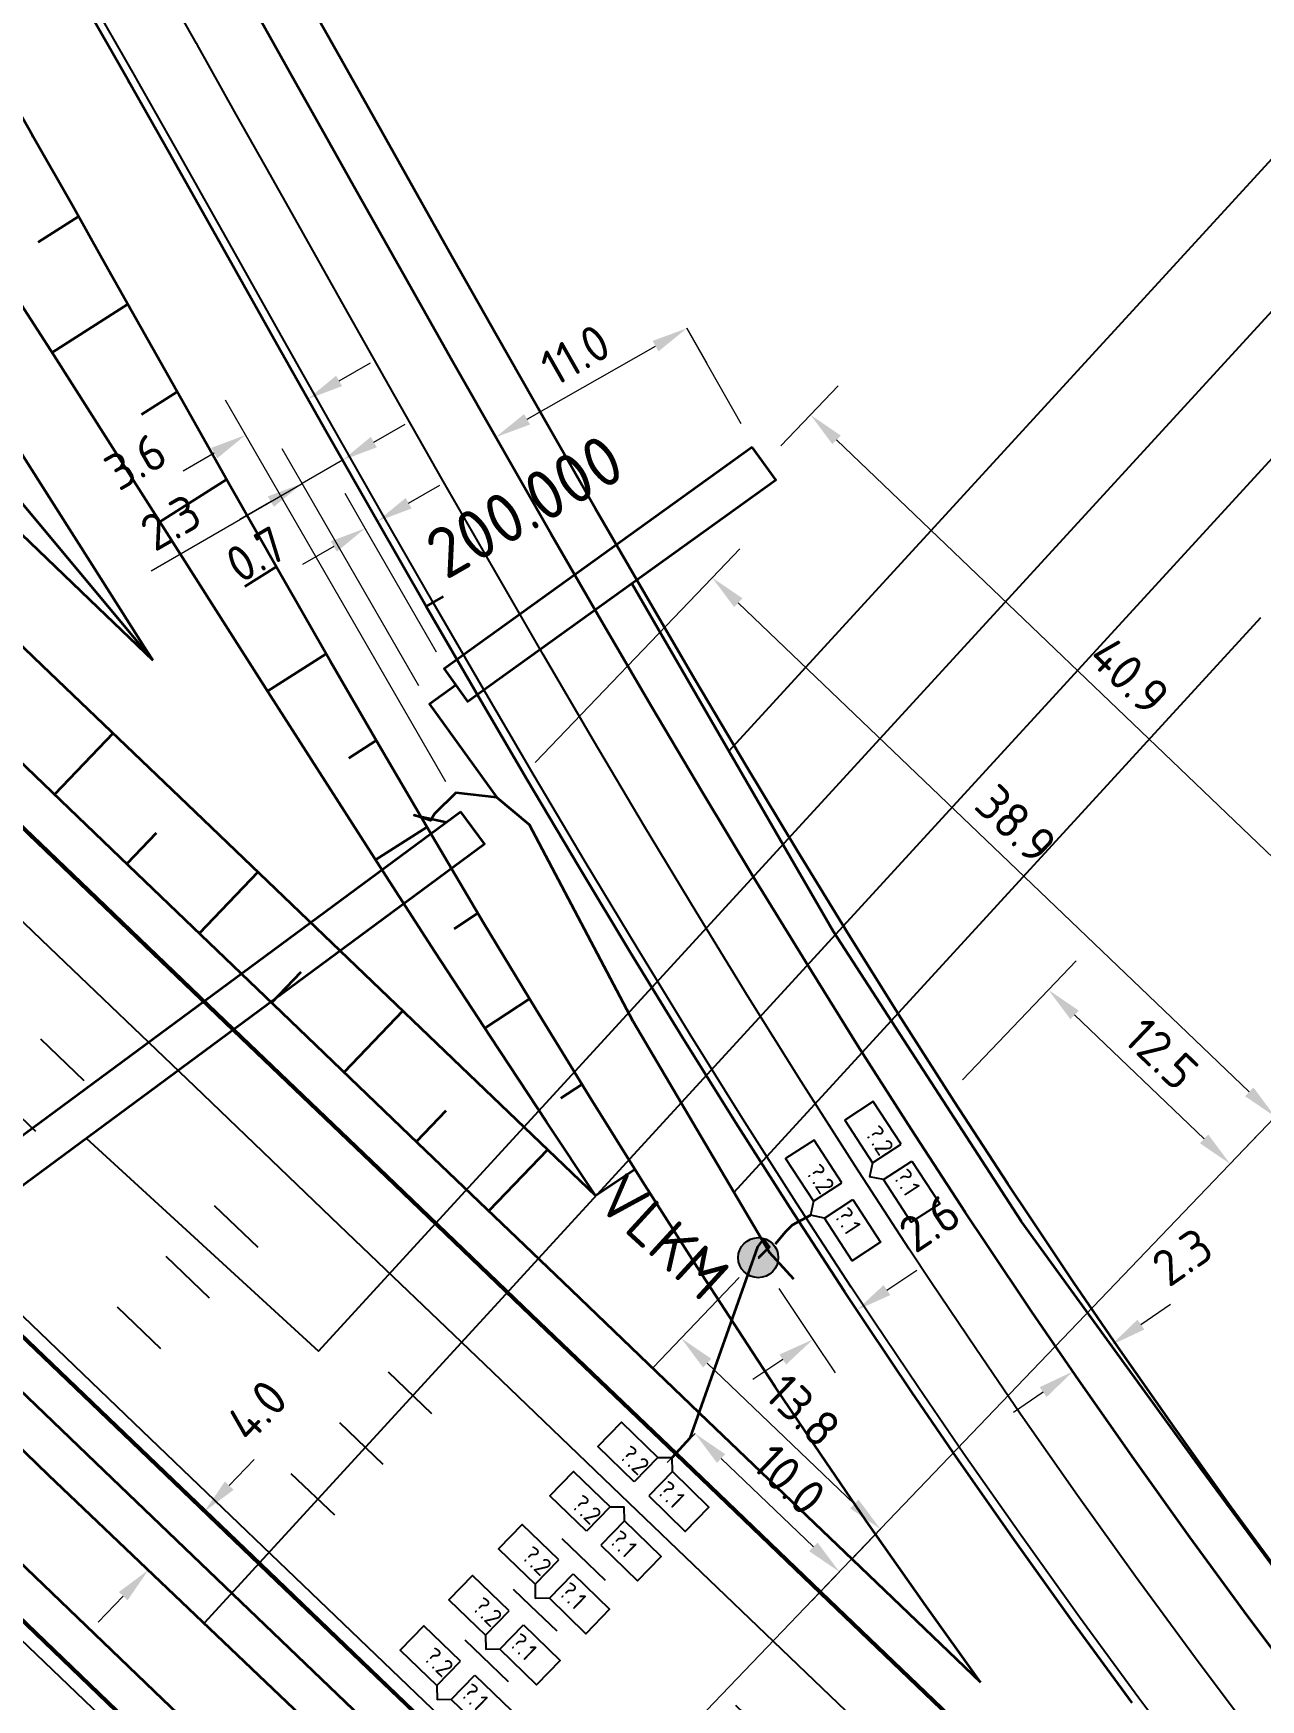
# Model space of a CAD drawing. Header units: metres. Extents: x 134219 to 139178, y 438661 to 444352.
# Drawn here: x 138566.2 to 138627.3, y 439205.5 to 439288.6 of the extents above; entities that cross this region are included whole.
import ezdxf
from ezdxf.enums import TextEntityAlignment as Align

# ---------------------------------------------------------------- set-up
doc = ezdxf.new("R2010")
doc.units = ezdxf.units.M
doc.linetypes.add('13strp', pattern=[4, 1, -3])
doc.linetypes.add('39strp', pattern=[12, 3, -9])
doc.layers.get('DEFPOINTS').update_dxf_attribs({"color": 193})
for name, color, linetype, lineweight in [('N-WE-KL-ET_HULPSTUK_MOF-S', 10, 'Continuous', 25), ('N-WE-KL-ET_LS_HULPSTUK_MOF-T18', 10, 'Continuous', 18), ('N-WE-KL-ET_LS_HULPSTUK_MOF-T25', 7, 'Continuous', 25), ('N-WE-KL-ET_LS_OV_KABEL-G', 10, 'KL-LS-OV-N', 35), ('N-WE-KL-ET_LS_OV_KABEL-M', 7, 'Continuous', 18), ('N-WE-KL-ET_MANTELBUIS-G', 10, 'Continuous', 35), ('N-WE-KL-MONITORING-T18', 1, 'Continuous', 25), ('N-WE-VW-VS-S', 160, 'Continuous', 25), ('N-WE-VW-VS-T18', 10, 'Continuous', 18), ('N-WE-VW-VS-T25', 7, 'Continuous', 25), ('Utd-geleiderail-nw', 8, 'glm a2ee v014$0$f2m40080', 35), ('Utd-ondergr-nw', 8, '13strp', 35), ('X-XX-AL-AANPIJLING-S', 7, 'Continuous', 25)]:
    doc.layers.add(name, color=color, linetype=linetype, lineweight=lineweight)
doc.layers.add('N-WE-KL-MONITORING-T25', color=2, linetype='Continuous')
doc.layers.add('Utd-weg-nw', color=8, linetype='Continuous')
doc.styles.add('alm a2ee v011$0$rtw_iso', font='NLCS-ISO.ttf')
doc.styles.add('ISO18', font='NLCS-ISO.ttf')
doc.styles.add('ISO25', font='NLCS-ISO.ttf')
doc.styles.add('NLCS-ISO', font='NLCS-ISO.ttf')
doc.styles.add('NLCS_18', font='NLCS-ISO.ttf', dxfattribs={"height": 1.8})
doc.linetypes.add('glm a2ee v014$0$f2m40080', pattern='A,2,-1,[160,RTW.shx,S=0.5,R=0,X=0,Y=0],-1', length=4)
doc.linetypes.add('KL-LS-OV-N', pattern='A,4,-1,[103,NLCS.SHX,S=0.75,R=0,X=0,Y=0],-1,4,-1.5,["0V",Standard,S=1,R=0,X=0,Y=-0.5],-3', length=14.5)
doc.dimstyles.new('NLCS_t18_pijl_Dimension_l3_h1', dxfattribs={"dimtxt": 1.8, "dimasz": 1.8, "dimexe": 2, "dimexo": 2, "dimgap": 0.7, "dimtad": 1, "dimdec": 1, "dimzin": 0, "dimdsep": 46, "dimtxsty": 'NLCS_18', "dimcen": 2.5, "dimdle": 2, "dimclrd": 256, "dimclre": 256, "dimclrt": 256, "dimadec": 1, "dimazin": 0, "dimtfac": 1, "dimtdec": 1, "dimtofl": 0, "dimtmove": 1, "dimatfit": 0, "dimfxl": 0, "dimtolj": 1, "dimtzin": 0, "dimlwd": 18, "dimlwe": 18, "dimarcsym": 0})

# ---------------------------------------------------------------- blocks, each defined once
blk = doc.blocks.new('SVW-TDI_HULP_DETECTIELUS-SO')
blk.add_line((0.5, 0.5), (0, 0))
at = {"color": 0, "linetype": 'ByBlock'}
blk.add_lwpolyline([(0.5, 2.192), (3.038, 2.192), (3.038, 0.5), (0.5, 0.5)], close=True, dxfattribs=at)
at = {"layer": 'N-WE-VW-VS-T18', "linetype": 'ByBlock', "style": 'NLCS-ISO', "flags": 1}
for tag, p in [('OMSCHRIJVING_LEGENDA', (7.741, -6.192)), ('NABIJ_PORTAAL', (7.741, -9.976)), ('LOCATIE', (7.741, -13.761)), ('RIJSTROKEN', (7.741, -17.545)), ('OVERIGE_OPMERKING(EN)_1', (7.741, -21.33)), ('OVERIGE_OPMERKING(EN)_2', (7.741, -25.114))]:
    blk.add_attdef(tag, p, '', height=1.8, dxfattribs=at)
at = {"layer": 'N-WE-VW-VS-T25', "linetype": 'ByBlock', "style": 'NLCS-ISO'}
blk.add_attdef('LUSNUMMER', text='', height=1.8, dxfattribs=at).set_placement((2.264, 1.346), align=Align.MIDDLE)
blk = doc.blocks.new('SKL-ET_HULP_VERGROTELUSKOPPELMOF-SO')
at = {"ltscale": 10}
h = blk.add_hatch(color=256, dxfattribs=at)
edge = h.paths.add_edge_path()
edge.add_arc((0, 0), 1, 0, 360)
blk.add_circle((0, 0), 1)
at = {"layer": 'N-WE-KL-ET_LS_HULPSTUK_MOF-T18', "style": 'NLCS-ISO', "flags": 1}
for tag, p in [('OMSCHRIJVING_LEGENDA', (0, -8.431)), ('CONSTRUCTIENUMMER', (0, -12.215)), ('LOCATIE', (0, -16)), ('AANTAL_LUSPAREN', (0, -19.784)), ('POSITIE_X', (0, -23.569)), ('POSITIE_Y', (0, -27.353)), ('OVERIGE_OPMERKING(EN)_1', (0, -31.138)), ('OVERIGE_OPMERKING(EN)_2', (0, -34.922))]:
    blk.add_attdef(tag, p, '', height=1.8, dxfattribs=at)
at = {"layer": 'N-WE-KL-ET_LS_HULPSTUK_MOF-T25', "style": 'NLCS-ISO'}
blk.add_attdef('SOORT_MOF', (0, 2.715), '', height=2.25, dxfattribs=at)
blk = doc.blocks.new('*D511')
at = {"layer": 'DEFPOINTS', "color": 0, "transparency": 16777216}
for p in [(138574.675, 439214.878), (138571.883, 439211.967), (138571.883, 439211.967)]:
    blk.add_point(p, dxfattribs=at)
at = {"layer": 'N-WE-KL-ET_LS_OV_KABEL-M', "linetype": 'Continuous', "lineweight": 18, "transparency": 16777216}
for p, q in [((138575.92, 439216.178), (138577.166, 439217.477)), ((138570.637, 439210.668), (138569.392, 439209.368))]:
    blk.add_line(p, q, dxfattribs=at)
at = {"layer": 'N-WE-KL-ET_LS_OV_KABEL-M', "lineweight": 18, "transparency": 16777216}
for p, q in [((138574.675, 439214.878), (138576.118, 439213.494)), ((138571.883, 439211.967), (138570.44, 439213.351))]:
    blk.add_line(p, q, dxfattribs=at)
at = {"layer": 'N-WE-KL-ET_LS_OV_KABEL-M', "transparency": 16777216}
for points in [[(138575.704, 439216.385), (138576.137, 439215.97), (138574.675, 439214.878)], [(138570.421, 439210.875), (138570.854, 439210.46), (138571.883, 439211.967)]]:
    blk.add_solid(points, dxfattribs=at)
at = {"layer": 'N-WE-KL-ET_LS_OV_KABEL-M', "transparency": 16777216, "insert": (138577.292, 439219.92), "char_height": 1.8, "attachment_point": 5, "rotation": 46.20578, "style": 'NLCS_18'}
blk.add_mtext('\\A1;4.0', dxfattribs=at)
blk = doc.blocks.new('*D524')
at = {"layer": 'DEFPOINTS', "color": 0, "transparency": 16777216}
for p in [(138619.884, 439223.186), (138619.884, 439223.186), (138617.97, 439221.863)]:
    blk.add_point(p, dxfattribs=at)
at = {"layer": 'N-WE-KL-ET_LS_OV_KABEL-M', "linetype": 'Continuous', "lineweight": 18, "transparency": 16777216}
for p, q in [((138621.364, 439224.21), (138622.845, 439225.233)), ((138616.489, 439220.84), (138615.009, 439219.817))]:
    blk.add_line(p, q, dxfattribs=at)
at = {"layer": 'N-WE-KL-ET_LS_OV_KABEL-M', "lineweight": 18, "transparency": 16777216}
for p, q in [((138619.884, 439223.186), (138621.021, 439221.541)), ((138617.97, 439221.863), (138619.107, 439220.218))]:
    blk.add_line(p, q, dxfattribs=at)
at = {"layer": 'N-WE-KL-ET_LS_OV_KABEL-M', "transparency": 16777216}
for points in [[(138621.194, 439224.456), (138621.535, 439223.963), (138619.884, 439223.186)], [(138616.319, 439221.087), (138616.66, 439220.593), (138617.97, 439221.863)]]:
    blk.add_solid(points, dxfattribs=at)
at = {"layer": 'N-WE-KL-ET_LS_OV_KABEL-M', "transparency": 16777216, "insert": (138623.433, 439227.584), "char_height": 1.8, "attachment_point": 5, "rotation": 34.65212, "style": 'NLCS_18'}
blk.add_mtext('\\A1;2.3', dxfattribs=at)
blk = doc.blocks.new('*D380')
at = {"layer": 'DEFPOINTS', "color": 0, "transparency": 16777216}
for p in [(138599.137, 439218.775), (138599.137, 439218.775), (138606.337, 439211.88)]:
    blk.add_point(p, dxfattribs=at)
at = {"layer": 'N-WE-KL-ET_LS_OV_KABEL-M', "lineweight": 18, "transparency": 16777216}
for p, q in [((138599.137, 439218.775), (138597.754, 439217.331)), ((138606.337, 439211.88), (138604.953, 439210.436))]:
    blk.add_line(p, q, dxfattribs=at)
at = {"layer": 'N-WE-KL-ET_LS_OV_KABEL-M', "linetype": 'Continuous', "lineweight": 18, "transparency": 16777216}
blk.add_line((138605.037, 439213.125), (138600.437, 439217.53), dxfattribs=at)
at = {"layer": 'N-WE-KL-ET_LS_OV_KABEL-M', "transparency": 16777216}
for points in [[(138600.645, 439217.747), (138600.23, 439217.314), (138599.137, 439218.775)], [(138605.244, 439213.342), (138604.829, 439212.909), (138606.337, 439211.88)]]:
    blk.add_solid(points, dxfattribs=at)
at = {"layer": 'N-WE-KL-ET_LS_OV_KABEL-M', "transparency": 16777216, "insert": (138603.844, 439216.483), "char_height": 1.8, "attachment_point": 5, "rotation": 316.2393, "style": 'NLCS_18'}
blk.add_mtext('\\A1;10.0', dxfattribs=at)
blk = doc.blocks.new('*D381')
at = {"layer": 'DEFPOINTS', "color": 0, "transparency": 16777216}
for p in [(138598.445, 439223.53), (138598.445, 439223.53), (138608.381, 439214.015)]:
    blk.add_point(p, dxfattribs=at)
at = {"layer": 'N-WE-KL-ET_LS_OV_KABEL-M', "lineweight": 18, "transparency": 16777216}
for p, q in [((138598.445, 439223.53), (138597.061, 439222.086)), ((138608.381, 439214.015), (138606.998, 439212.57))]:
    blk.add_line(p, q, dxfattribs=at)
at = {"layer": 'N-WE-KL-ET_LS_OV_KABEL-M', "linetype": 'Continuous', "lineweight": 18, "transparency": 16777216}
blk.add_line((138607.081, 439215.26), (138599.745, 439222.285), dxfattribs=at)
at = {"layer": 'N-WE-KL-ET_LS_OV_KABEL-M', "transparency": 16777216}
for points in [[(138599.952, 439222.502), (138599.537, 439222.068), (138598.445, 439223.53)], [(138607.288, 439215.476), (138606.873, 439215.043), (138608.381, 439214.015)]]:
    blk.add_solid(points, dxfattribs=at)
at = {"layer": 'N-WE-KL-ET_LS_OV_KABEL-M', "transparency": 16777216, "insert": (138604.519, 439219.928), "char_height": 1.8, "attachment_point": 5, "rotation": 316.2393, "style": 'NLCS_18'}
blk.add_mtext('\\A1;13.8', dxfattribs=at)
blk = doc.blocks.new('*D382')
at = {"layer": 'DEFPOINTS', "color": 0, "transparency": 16777216}
for p in [(138616.758, 439240.891), (138616.758, 439240.891), (138625.814, 439232.218)]:
    blk.add_point(p, dxfattribs=at)
at = {"layer": 'N-WE-KL-ET_LS_OV_KABEL-M', "lineweight": 18, "transparency": 16777216}
for p, q in [((138616.758, 439240.891), (138618.141, 439242.336)), ((138625.814, 439232.218), (138627.197, 439233.663))]:
    blk.add_line(p, q, dxfattribs=at)
at = {"layer": 'N-WE-KL-ET_LS_OV_KABEL-M', "linetype": 'Continuous', "lineweight": 18, "transparency": 16777216}
blk.add_line((138624.514, 439233.463), (138618.058, 439239.646), dxfattribs=at)
at = {"layer": 'N-WE-KL-ET_LS_OV_KABEL-M', "transparency": 16777216}
for points in [[(138618.265, 439239.863), (138617.85, 439239.429), (138616.758, 439240.891)], [(138624.721, 439233.68), (138624.306, 439233.247), (138625.814, 439232.218)]]:
    blk.add_solid(points, dxfattribs=at)
at = {"layer": 'N-WE-KL-ET_LS_OV_KABEL-M', "transparency": 16777216, "insert": (138622.392, 439237.71), "char_height": 1.8, "attachment_point": 5, "rotation": 316.2393, "style": 'NLCS_18'}
blk.add_mtext('\\A1;12.5', dxfattribs=at)
blk = doc.blocks.new('*D383')
at = {"layer": 'DEFPOINTS', "color": 0, "transparency": 16777216}
for p in [(138547.239, 439216.191), (138547.239, 439216.191), (138580.219, 439184.608)]:
    blk.add_point(p, dxfattribs=at)
at = {"layer": 'N-WE-KL-ET_LS_OV_KABEL-M', "lineweight": 18, "transparency": 16777216}
for p, q in [((138547.239, 439216.191), (138545.856, 439214.747)), ((138580.219, 439184.608), (138578.836, 439183.163))]:
    blk.add_line(p, q, dxfattribs=at)
at = {"layer": 'N-WE-KL-ET_LS_OV_KABEL-M', "linetype": 'Continuous', "lineweight": 18, "transparency": 16777216}
blk.add_line((138578.919, 439185.853), (138548.539, 439214.946), dxfattribs=at)
at = {"layer": 'N-WE-KL-ET_LS_OV_KABEL-M', "transparency": 16777216}
for points in [[(138548.747, 439215.163), (138548.332, 439214.729), (138547.239, 439216.191)], [(138579.127, 439186.069), (138578.712, 439185.636), (138580.219, 439184.608)]]:
    blk.add_solid(points, dxfattribs=at)
at = {"layer": 'N-WE-KL-ET_LS_OV_KABEL-M', "transparency": 16777216, "insert": (138564.836, 439201.555), "char_height": 1.8, "attachment_point": 5, "rotation": 316.2393, "style": 'NLCS_18'}
blk.add_mtext('\\A1;45.7', dxfattribs=at)
blk = doc.blocks.new('*D385')
at = {"layer": 'DEFPOINTS', "color": 0, "transparency": 16777216}
for p in [(138599.995, 439261.444), (138599.995, 439261.444), (138628.062, 439234.566)]:
    blk.add_point(p, dxfattribs=at)
at = {"layer": 'N-WE-KL-ET_LS_OV_KABEL-M', "lineweight": 18, "transparency": 16777216}
for p, q in [((138599.995, 439261.444), (138601.378, 439262.888)), ((138628.062, 439234.566), (138629.445, 439236.01))]:
    blk.add_line(p, q, dxfattribs=at)
at = {"layer": 'N-WE-KL-ET_LS_OV_KABEL-M', "linetype": 'Continuous', "lineweight": 18, "transparency": 16777216}
blk.add_line((138626.762, 439235.811), (138601.295, 439260.199), dxfattribs=at)
at = {"layer": 'N-WE-KL-ET_LS_OV_KABEL-M', "transparency": 16777216}
for points in [[(138601.502, 439260.416), (138601.087, 439259.982), (138599.995, 439261.444)], [(138626.969, 439236.027), (138626.554, 439235.594), (138628.062, 439234.566)]]:
    blk.add_solid(points, dxfattribs=at)
at = {"layer": 'N-WE-KL-ET_LS_OV_KABEL-M', "transparency": 16777216, "insert": (138615.135, 439249.16), "char_height": 1.8, "attachment_point": 5, "rotation": 316.2393, "style": 'NLCS_18'}
blk.add_mtext('\\A1;38.9', dxfattribs=at)
blk = doc.blocks.new('*D386')
at = {"layer": 'DEFPOINTS', "color": 0, "transparency": 16777216}
for p in [(138604.895, 439269.561), (138604.895, 439269.561), (138634.46, 439241.248)]:
    blk.add_point(p, dxfattribs=at)
at = {"layer": 'N-WE-KL-ET_LS_OV_KABEL-M', "lineweight": 18, "transparency": 16777216}
for p, q in [((138604.895, 439269.561), (138606.278, 439271.005)), ((138634.46, 439241.248), (138635.844, 439242.692))]:
    blk.add_line(p, q, dxfattribs=at)
at = {"layer": 'N-WE-KL-ET_LS_OV_KABEL-M', "linetype": 'Continuous', "lineweight": 18, "transparency": 16777216}
blk.add_line((138633.16, 439242.493), (138606.195, 439268.316), dxfattribs=at)
at = {"layer": 'N-WE-KL-ET_LS_OV_KABEL-M', "transparency": 16777216}
for points in [[(138606.403, 439268.533), (138605.988, 439268.099), (138604.895, 439269.561)], [(138633.368, 439242.709), (138632.953, 439242.276), (138634.46, 439241.248)]]:
    blk.add_solid(points, dxfattribs=at)
at = {"layer": 'N-WE-KL-ET_LS_OV_KABEL-M', "transparency": 16777216, "insert": (138620.784, 439256.56), "char_height": 1.8, "attachment_point": 5, "rotation": 316.2393, "style": 'NLCS_18'}
blk.add_mtext('\\A1;40.9', dxfattribs=at)
blk = doc.blocks.new('*D387')
at = {"layer": 'DEFPOINTS', "color": 0, "transparency": 16777216}
for p in [(138581.569, 439267.304), (138579.554, 439266.139), (138579.554, 439266.139)]:
    blk.add_point(p, dxfattribs=at)
at = {"layer": 'N-WE-KL-ET_LS_OV_KABEL-M', "lineweight": 18, "transparency": 16777216}
for p, q in [((138581.569, 439267.304), (138580.569, 439269.036)), ((138579.554, 439266.139), (138578.553, 439267.871))]:
    blk.add_line(p, q, dxfattribs=at)
at = {"layer": 'N-WE-KL-ET_LS_OV_KABEL-M', "linetype": 'Continuous', "lineweight": 18, "transparency": 16777216}
for p, q in [((138583.128, 439268.205), (138584.686, 439269.105)), ((138581.569, 439267.304), (138579.554, 439266.139)), ((138572.033, 439261.794), (138579.554, 439266.139)), ((138577.995, 439265.239), (138576.436, 439264.338))]:
    blk.add_line(p, q, dxfattribs=at)
at = {"layer": 'N-WE-KL-ET_LS_OV_KABEL-M', "transparency": 16777216}
for points in [[(138582.978, 439268.464), (138583.278, 439267.945), (138581.569, 439267.304)], [(138577.845, 439265.499), (138578.145, 439264.979), (138579.554, 439266.139)]]:
    blk.add_solid(points, dxfattribs=at)
at = {"layer": 'N-WE-KL-ET_LS_OV_KABEL-M', "transparency": 16777216, "insert": (138573.008, 439264.205), "char_height": 1.8, "attachment_point": 5, "rotation": 30.01868, "style": 'NLCS_18'}
blk.add_mtext('\\A1;2.3', dxfattribs=at)
blk = doc.blocks.new('*D388')
at = {"layer": 'DEFPOINTS', "color": 0, "transparency": 16777216}
for p in [(138583.303, 439264.256), (138582.693, 439263.903), (138582.693, 439263.903)]:
    blk.add_point(p, dxfattribs=at)
at = {"layer": 'N-WE-KL-ET_LS_OV_KABEL-M', "lineweight": 18, "transparency": 16777216}
for p, q in [((138583.303, 439264.256), (138582.303, 439265.988)), ((138582.693, 439263.903), (138581.692, 439265.635))]:
    blk.add_line(p, q, dxfattribs=at)
at = {"layer": 'N-WE-KL-ET_LS_OV_KABEL-M', "linetype": 'Continuous', "lineweight": 18, "transparency": 16777216}
for p, q in [((138584.862, 439265.156), (138586.42, 439266.057)), ((138581.134, 439263.003), (138579.576, 439262.102))]:
    blk.add_line(p, q, dxfattribs=at)
at = {"layer": 'N-WE-KL-ET_LS_OV_KABEL-M', "transparency": 16777216}
for points in [[(138584.712, 439265.416), (138585.012, 439264.897), (138583.303, 439264.256)], [(138580.984, 439263.262), (138581.284, 439262.743), (138582.693, 439263.903)]]:
    blk.add_solid(points, dxfattribs=at)
at = {"layer": 'N-WE-KL-ET_LS_OV_KABEL-M', "transparency": 16777216, "insert": (138577.251, 439262.607), "char_height": 1.8, "attachment_point": 5, "rotation": 30.01868, "style": 'NLCS_18'}
blk.add_mtext('\\A1;0.7', dxfattribs=at)
blk = doc.blocks.new('*D389')
at = {"layer": 'DEFPOINTS', "color": 0, "transparency": 16777216}
for p in [(138579.84, 439270.355), (138576.734, 439268.56), (138576.734, 439268.56)]:
    blk.add_point(p, dxfattribs=at)
at = {"layer": 'N-WE-KL-ET_LS_OV_KABEL-M', "lineweight": 18, "transparency": 16777216}
for p, q in [((138579.84, 439270.355), (138578.839, 439272.087)), ((138576.734, 439268.56), (138575.733, 439270.292))]:
    blk.add_line(p, q, dxfattribs=at)
at = {"layer": 'N-WE-KL-ET_LS_OV_KABEL-M', "linetype": 'Continuous', "lineweight": 18, "transparency": 16777216}
for p, q in [((138581.399, 439271.255), (138582.957, 439272.156)), ((138575.175, 439267.66), (138573.616, 439266.759))]:
    blk.add_line(p, q, dxfattribs=at)
at = {"layer": 'N-WE-KL-ET_LS_OV_KABEL-M', "transparency": 16777216}
for points in [[(138581.248, 439271.515), (138581.549, 439270.996), (138579.84, 439270.355)], [(138575.025, 439267.919), (138575.325, 439267.4), (138576.734, 439268.56)]]:
    blk.add_solid(points, dxfattribs=at)
at = {"layer": 'N-WE-KL-ET_LS_OV_KABEL-M', "transparency": 16777216, "insert": (138571.253, 439267.242), "char_height": 1.8, "attachment_point": 5, "rotation": 30.01868, "style": 'NLCS_18'}
blk.add_mtext('\\A1;3.6', dxfattribs=at)
blk = doc.blocks.new('*D390')
at = {"layer": 'DEFPOINTS', "color": 0, "transparency": 16777216}
for p in [(138598.734, 439273.881), (138598.734, 439273.881), (138589.201, 439268.45)]:
    blk.add_point(p, dxfattribs=at)
at = {"layer": 'N-WE-KL-ET_LS_OV_KABEL-M', "lineweight": 18, "transparency": 16777216}
for p, q in [((138598.734, 439273.881), (138599.724, 439272.144)), ((138589.201, 439268.45), (138590.191, 439266.712))]:
    blk.add_line(p, q, dxfattribs=at)
at = {"layer": 'N-WE-KL-ET_LS_OV_KABEL-M', "linetype": 'Continuous', "lineweight": 18, "transparency": 16777216}
blk.add_line((138590.765, 439269.341), (138597.17, 439272.99), dxfattribs=at)
at = {"layer": 'N-WE-KL-ET_LS_OV_KABEL-M', "transparency": 16777216}
for points in [[(138597.022, 439273.251), (138597.319, 439272.73), (138598.734, 439273.881)], [(138590.616, 439269.601), (138590.913, 439269.08), (138589.201, 439268.45)]]:
    blk.add_solid(points, dxfattribs=at)
at = {"layer": 'N-WE-KL-ET_LS_OV_KABEL-M', "transparency": 16777216, "insert": (138593.175, 439272.556), "char_height": 1.8, "attachment_point": 5, "rotation": 29.67226, "style": 'NLCS_18'}
blk.add_mtext('\\A1;11.0', dxfattribs=at)
blk = doc.blocks.new('*D391')
at = {"layer": 'DEFPOINTS', "color": 0, "transparency": 16777216}
for p in [(138607.206, 439224.929), (138605.011, 439223.464), (138605.011, 439223.464)]:
    blk.add_point(p, dxfattribs=at)
at = {"layer": 'N-WE-KL-ET_LS_OV_KABEL-M', "linetype": 'Continuous', "lineweight": 18, "transparency": 16777216}
for p, q in [((138608.703, 439225.928), (138610.201, 439226.927)), ((138603.514, 439222.465), (138602.016, 439221.466))]:
    blk.add_line(p, q, dxfattribs=at)
at = {"layer": 'N-WE-KL-ET_LS_OV_KABEL-M', "lineweight": 18, "transparency": 16777216}
for p, q in [((138607.206, 439224.929), (138608.316, 439223.265)), ((138605.011, 439223.464), (138606.121, 439221.801))]:
    blk.add_line(p, q, dxfattribs=at)
at = {"layer": 'N-WE-KL-ET_LS_OV_KABEL-M', "transparency": 16777216}
for points in [[(138608.537, 439226.178), (138608.87, 439225.679), (138607.206, 439224.929)], [(138603.347, 439222.715), (138603.68, 439222.216), (138605.011, 439223.464)]]:
    blk.add_solid(points, dxfattribs=at)
at = {"layer": 'N-WE-KL-ET_LS_OV_KABEL-M', "transparency": 16777216, "insert": (138610.833, 439229.272), "char_height": 1.8, "attachment_point": 5, "rotation": 33.71172, "style": 'NLCS_18'}
blk.add_mtext('\\A1;2.6', dxfattribs=at)

msp = doc.modelspace()

# ---------------------------------------------------------------- linework, layer by layer
at = {"layer": 'N-WE-KL-ET_LS_OV_KABEL-G', "flags": 128}
for points, elevation in [([(138165.545, 439600.739), (138425.823, 439351.408), (138520.256, 439261.976), (138566.891, 439216.723), (138597.648, 439187.422)], 1.379), ([(138604.06, 439226.466), (138602.852, 439227.793), (138596.057, 439239.315), (138590.885, 439249.122), (138589.252, 439250.494), (138587.21, 439250.719), (138586.153, 439249.668), (138585.949, 439249.345), (138585.142, 439249.613), (138586.755, 439249.257)], -0.465), ([(138603.142, 439228.235), (138603.663, 439228.849), (138604.003, 439229.18), (138604.895, 439229.662)], 1.238), ([(138602.289, 439227.544), (138602.317, 439227.554), (138602.844, 439228.087), (138602.548, 439228.483), (138602.254, 439228.085), (138598.885, 439218.552), (138597.997, 439217.584)], 0.974)]:
    msp.add_lwpolyline(points, dxfattribs=dict(at, elevation=elevation))
for points in [[(138793.834, 439038.483), (138767.871, 439063.941), (138739.593, 439090.454), (138709.869, 439120.394), (138704.574, 439125.914), (138678.079, 439153.98), (138649.928, 439184.368), (138642.165, 439192.896), (138624.34, 439217.049), (138615.394, 439229.368), (138606.016, 439243.822), (138595.982, 439261.162)], [(138587.211, 439256.083), (138585.907, 439255.144), (138589.252, 439250.494)]]:
    msp.add_lwpolyline(points, dxfattribs=at)
at = {"layer": 'N-WE-KL-ET_LS_OV_KABEL-M'}
for points in [[(138601.446, 439269.121), (138598.734, 439273.881)], [(138603.423, 439268.023), (138604.895, 439269.561)], [(138586.725, 439251.268), (138576.734, 439268.56)], [(138586.255, 439257.737), (138582.693, 439263.903)], [(138591.164, 439252.223), (138599.995, 439261.444)], [(138589.146, 439193.929), (138634.46, 439241.248)], [(138616.758, 439240.891), (138612.474, 439236.418)]]:
    msp.add_lwpolyline(points, dxfattribs=at)
for points, elevation in [([(138585.379, 439256.057), (138579.554, 439266.139)], -0.465), ([(138601.336, 439226.549), (138598.445, 439223.53)], 0.974), ([(138603.311, 439226.012), (138605.011, 439223.464)], 0.974), ([(138598.628, 439218.244), (138599.137, 439218.775)], 0.974)]:
    msp.add_lwpolyline(points, dxfattribs=dict(at, elevation=elevation))
at = {"layer": 'N-WE-KL-ET_MANTELBUIS-G', "flags": 128}
for points in [[(138601.992, 439267.95), (138586.627, 439256.894), (138587.795, 439255.271), (138603.16, 439266.327)], [(138587.457, 439249.776), (138555.248, 439225.979), (138556.437, 439224.37), (138588.646, 439248.168)]]:
    msp.add_lwpolyline(points, close=True, dxfattribs=at)
at = {"layer": 'Utd-geleiderail-nw', "linetype": 'Continuous', "flags": 128}
for points in [[(138478.762, 439295.504), (138485.981, 439288.583), (138493.199, 439281.662), (138500.417, 439274.742), (138507.636, 439267.821), (138514.854, 439260.9), (138522.072, 439253.98), (138529.29, 439247.059), (138536.509, 439240.138), (138543.727, 439233.218), (138550.945, 439226.297), (138558.164, 439219.376), (138565.382, 439212.455), (138572.6, 439205.535), (138579.819, 439198.614), (138587.037, 439191.693), (138594.255, 439184.773), (138601.474, 439177.852), (138608.692, 439170.931), (138615.91, 439164.011), (138623.128, 439157.09), (138630.347, 439150.169)], [(138490.272, 439293.059), (138497.49, 439286.138), (138504.708, 439279.217), (138511.926, 439272.296), (138519.145, 439265.376), (138526.363, 439258.455), (138533.581, 439251.534), (138540.8, 439244.614), (138548.018, 439237.693), (138555.236, 439230.772), (138562.455, 439223.851), (138569.673, 439216.931), (138576.891, 439210.01), (138584.109, 439203.089), (138591.328, 439196.169), (138598.546, 439189.248), (138605.764, 439182.327), (138612.983, 439175.407), (138620.201, 439168.486), (138627.419, 439161.565)]]:
    msp.add_lwpolyline(points, dxfattribs=at)
at = {"layer": 'Utd-ondergr-nw', "color": 7, "linetype": 'Continuous'}
msp.add_line((138585.734, 439260.015), (138586.601, 439260.514), dxfattribs=at)
at = {"layer": 'Utd-ondergr-nw', "linetype": 'Continuous', "flags": 128}
for points in [[(138430.339, 439393.259), (138432.221, 439391.455), (138439.439, 439384.534), (138446.657, 439377.613), (138453.875, 439370.693), (138461.094, 439363.772), (138468.312, 439356.851), (138475.53, 439349.93), (138482.749, 439343.01), (138489.967, 439336.089), (138497.185, 439329.168), (138504.404, 439322.248), (138511.622, 439315.327), (138518.84, 439308.406), (138526.058, 439301.486), (138533.277, 439294.565), (138540.495, 439287.644), (138547.713, 439280.723), (138554.932, 439273.803), (138562.15, 439266.882), (138569.368, 439259.961), (138572.113, 439257.33)], [(138443.889, 439374.726), (138451.107, 439367.805), (138458.326, 439360.885), (138465.544, 439353.964), (138472.762, 439347.043), (138479.98, 439340.122), (138487.199, 439333.202), (138494.417, 439326.281), (138501.635, 439319.36), (138508.854, 439312.44), (138516.072, 439305.519), (138523.29, 439298.598), (138530.509, 439291.678), (138537.727, 439284.757), (138544.945, 439277.836), (138552.163, 439270.915), (138559.382, 439263.995), (138566.6, 439257.074), (138573.818, 439250.153), (138581.037, 439243.233), (138588.255, 439236.312), (138594.173, 439230.637)], [(138448.18, 439364.752), (138455.398, 439357.831), (138462.616, 439350.911), (138469.835, 439343.99), (138477.053, 439337.069), (138484.271, 439330.148), (138491.49, 439323.228), (138498.708, 439316.307), (138505.926, 439309.386), (138513.144, 439302.466), (138520.363, 439295.545), (138527.581, 439288.624), (138534.799, 439281.703), (138542.018, 439274.783), (138549.236, 439267.862), (138556.454, 439260.941), (138563.673, 439254.021), (138570.891, 439247.1), (138578.109, 439240.179), (138585.327, 439233.259), (138592.546, 439226.338), (138599.764, 439219.417), (138606.982, 439212.496), (138613.361, 439206.381)], [(138477.392, 439294.075), (138484.61, 439287.154), (138491.829, 439280.233), (138499.047, 439273.313), (138506.265, 439266.392), (138513.484, 439259.471), (138520.702, 439252.55), (138527.92, 439245.63), (138535.138, 439238.709), (138542.357, 439231.788), (138549.575, 439224.868), (138556.793, 439217.947), (138564.012, 439211.026), (138571.23, 439204.105), (138578.448, 439197.185), (138585.667, 439190.264), (138592.885, 439183.343), (138600.103, 439176.423), (138607.322, 439169.502), (138614.54, 439162.581), (138621.758, 439155.661), (138628.976, 439148.74)], [(138491.642, 439294.488), (138498.86, 439287.567), (138506.078, 439280.646), (138513.297, 439273.726), (138520.515, 439266.805), (138527.733, 439259.884), (138534.952, 439252.964), (138542.17, 439246.043), (138549.388, 439239.122), (138556.607, 439232.201), (138563.825, 439225.281), (138571.043, 439218.36), (138578.261, 439211.439), (138585.48, 439204.519), (138592.698, 439197.598), (138599.916, 439190.677), (138607.135, 439183.756), (138614.353, 439176.836), (138621.571, 439169.915), (138628.79, 439162.994)], [(138491.69, 439294.538), (138498.909, 439287.618), (138506.127, 439280.697), (138513.345, 439273.776), (138520.563, 439266.855), (138527.782, 439259.935), (138535, 439253.014), (138542.218, 439246.093), (138549.437, 439239.173), (138556.655, 439232.252), (138563.873, 439225.331), (138571.092, 439218.411), (138578.31, 439211.49), (138585.528, 439204.569), (138592.746, 439197.648), (138599.965, 439190.728), (138607.183, 439183.807), (138614.401, 439176.886), (138621.62, 439169.966), (138628.838, 439163.045)], [(138477.344, 439294.024), (138484.562, 439287.103), (138491.78, 439280.183), (138498.999, 439273.262), (138506.217, 439266.341), (138513.435, 439259.421), (138520.653, 439252.5), (138527.872, 439245.579), (138535.09, 439238.658), (138542.308, 439231.738), (138549.527, 439224.817), (138556.745, 439217.896), (138563.963, 439210.976), (138571.182, 439204.055), (138578.4, 439197.134), (138585.618, 439190.214), (138592.836, 439183.293), (138600.055, 439176.372), (138607.273, 439169.451), (138614.491, 439162.531), (138621.71, 439155.61), (138628.928, 439148.689)], [(138518.757, 439293.87), (138525.975, 439286.95), (138533.194, 439280.029), (138540.412, 439273.108), (138547.63, 439266.187), (138554.849, 439259.267), (138562.067, 439252.346), (138569.285, 439245.425), (138576.504, 439238.505), (138583.722, 439231.584), (138590.94, 439224.663), (138598.158, 439217.743), (138605.377, 439210.822), (138612.595, 439203.901), (138619.813, 439196.98), (138627.032, 439190.06), (138634.25, 439183.139), (138641.468, 439176.218), (138648.687, 439169.298), (138655.905, 439162.377), (138663.123, 439155.456), (138663.597, 439155.002)], [(138518.806, 439293.921), (138526.024, 439287), (138533.242, 439280.079), (138540.461, 439273.159), (138547.679, 439266.238), (138554.897, 439259.317), (138562.115, 439252.397), (138569.334, 439245.476), (138576.552, 439238.555), (138583.77, 439231.634), (138590.989, 439224.714), (138598.207, 439217.793), (138605.425, 439210.872), (138612.644, 439203.952), (138619.862, 439197.031), (138627.08, 439190.11), (138634.298, 439183.19), (138641.517, 439176.269), (138648.735, 439169.348), (138655.953, 439162.427), (138662.776, 439155.886)], [(138613.361, 439206.381), (138610.571, 439210.279), (138607.668, 439214.431), (138605.389, 439217.759), (138603.14, 439221.107), (138602, 439222.83), (138599.237, 439227.072), (138596.519, 439231.336), (138593.843, 439235.622), (138591.205, 439239.925), (138588.602, 439244.244), (138586.03, 439248.576), (138583.487, 439252.919), (138580.968, 439257.27), (138578.47, 439261.628), (138575.989, 439265.99), (138573.522, 439270.355), (138571.066, 439274.719), (138569.591, 439277.344), (138568.118, 439279.968), (138566.153, 439283.427), (138566.116, 439283.492), (138563.684, 439287.75), (138561.202, 439292.046)], [(138572.113, 439257.33), (138571.8, 439257.821), (138569.092, 439262.081), (138566.389, 439266.332), (138563.686, 439270.571), (138562.058, 439273.115), (138560.43, 439275.653), (138558.256, 439278.986), (138558.215, 439279.048), (138555.525, 439283.123), (138552.782, 439287.2), (138550.037, 439291.219)], [(138628.766, 439211.157), (138625.871, 439215.106), (138623.02, 439219.088), (138620.213, 439223.101), (138618.011, 439226.318), (138615.837, 439229.555), (138614.734, 439231.22), (138612.057, 439235.329), (138609.418, 439239.472), (138606.812, 439243.644), (138604.237, 439247.844), (138601.69, 439252.07), (138599.168, 439256.32), (138596.667, 439260.591), (138594.183, 439264.881), (138591.714, 439269.188), (138589.256, 439273.51), (138586.806, 439277.845), (138584.36, 439282.191), (138582.889, 439284.81), (138581.417, 439287.432), (138579.462, 439290.912)], [(138620.934, 439205.349), (138617.975, 439209.386), (138615.061, 439213.456), (138612.192, 439217.558), (138609.941, 439220.846), (138607.719, 439224.154), (138606.592, 439225.856), (138603.861, 439230.05), (138601.171, 439234.27), (138598.52, 439238.515), (138595.905, 439242.781), (138593.322, 439247.067), (138590.768, 439251.369), (138588.24, 439255.686), (138585.734, 439260.015), (138583.247, 439264.355), (138580.774, 439268.702), (138578.313, 439273.056), (138575.86, 439277.414), (138574.387, 439280.037), (138572.915, 439282.66), (138570.947, 439286.123), (138570.91, 439286.188), (138568.468, 439290.464)], [(138594.173, 439230.637), (138591.727, 439234.313), (138588.939, 439238.549), (138586.174, 439242.792), (138583.428, 439247.042), (138580.699, 439251.296), (138577.982, 439255.551), (138575.274, 439259.804), (138572.572, 439264.054), (138569.873, 439268.297), (138567.173, 439272.531), (138565.546, 439275.073), (138563.918, 439277.611), (138561.742, 439280.947), (138561.702, 439281.009), (138559.005, 439285.096), (138556.249, 439289.195)], [(138629.674, 439205.698), (138626.718, 439209.638), (138623.806, 439213.61), (138620.938, 439217.615), (138618.115, 439221.651), (138615.9, 439224.887), (138613.714, 439228.142), (138612.605, 439229.817), (138609.914, 439233.949), (138607.261, 439238.111), (138604.643, 439242.303), (138602.058, 439246.52), (138599.502, 439250.762), (138596.971, 439255.025), (138594.463, 439259.308), (138591.973, 439263.608), (138589.5, 439267.924), (138587.038, 439272.252), (138584.585, 439276.592), (138582.137, 439280.941), (138580.665, 439283.562), (138579.193, 439286.184), (138577.24, 439289.662)], [(138566.398, 439278.165), (138568.406, 439279.457)], [(138572.113, 439257.33), (138562.037, 439269.394), (138558.584, 439274.783), (138559.166, 439275.264)], [(138567.088, 439272.664), (138570.864, 439275.078)], [(138571.55, 439269.578), (138573.324, 439270.708)], [(138572.46, 439264.23), (138575.788, 439266.346)], [(138576.702, 439261.002), (138578.262, 439261.994)], [(138577.828, 439255.793), (138580.748, 439257.654)], [(138570.133, 439253.687), (138567.205, 439250.633)], [(138581.885, 439252.452), (138583.251, 439253.327)], [(138572.278, 439248.7), (138570.815, 439247.173)], [(138583.218, 439247.37), (138585.774, 439249.014)], [(138577.351, 439246.766), (138574.424, 439243.713)], [(138587.125, 439243.944), (138588.32, 439244.718)], [(138579.497, 439241.779), (138578.033, 439240.252)], [(138588.659, 439238.979), (138590.894, 439240.441)], [(138584.57, 439239.845), (138581.642, 439236.792)], [(138592.452, 439235.493), (138593.498, 439236.185)], [(138586.715, 439234.858), (138585.251, 439233.332)], [(138591.788, 439232.925), (138588.86, 439229.871)], [(138594.173, 439230.637), (138596.136, 439231.95)]]:
    msp.add_lwpolyline(points, dxfattribs=at)
at = {"layer": 'Utd-weg-nw', "linetype": '39strp', "flags": 128}
for points in [[(138401.937, 439396.246), (138405.673, 439392.664), (138412.891, 439385.743), (138420.109, 439378.823), (138427.328, 439371.902), (138434.546, 439364.981), (138441.764, 439358.061), (138448.983, 439351.14), (138456.201, 439344.219), (138463.419, 439337.298), (138470.637, 439330.378), (138477.856, 439323.457), (138485.074, 439316.536), (138492.292, 439309.616), (138499.511, 439302.695), (138506.729, 439295.774), (138513.947, 439288.854), (138521.166, 439281.933), (138528.384, 439275.012), (138535.602, 439268.091), (138542.82, 439261.171), (138550.039, 439254.25), (138557.257, 439247.329), (138564.475, 439240.409), (138571.694, 439233.488), (138578.912, 439226.567), (138586.13, 439219.646), (138593.349, 439212.726), (138600.567, 439205.805), (138607.785, 439198.884), (138615.003, 439191.964), (138622.222, 439185.043), (138629.44, 439178.122), (138636.658, 439171.202), (138643.877, 439164.281), (138651.095, 439157.36), (138658.313, 439150.439), (138665.532, 439143.519), (138672.75, 439136.598), (138679.968, 439129.677), (138687.186, 439122.757), (138694.405, 439115.836), (138701.623, 439108.915), (138708.569, 439102.255)], [(138399.515, 439393.719), (138403.251, 439390.138), (138410.469, 439383.217), (138417.687, 439376.296), (138424.905, 439369.376), (138432.124, 439362.455), (138439.342, 439355.534), (138446.56, 439348.613), (138453.779, 439341.693), (138460.997, 439334.772), (138468.215, 439327.851), (138475.434, 439320.931), (138482.652, 439314.01), (138489.87, 439307.089), (138497.088, 439300.169), (138504.307, 439293.248), (138511.525, 439286.327), (138518.743, 439279.406), (138525.962, 439272.486), (138533.18, 439265.565), (138540.398, 439258.644), (138547.617, 439251.724), (138554.835, 439244.803), (138562.053, 439237.882), (138569.271, 439230.962), (138576.49, 439224.041), (138583.708, 439217.12), (138590.926, 439210.199), (138598.145, 439203.279), (138605.363, 439196.358), (138612.581, 439189.437), (138619.8, 439182.517), (138627.018, 439175.596), (138634.236, 439168.675), (138641.454, 439161.754), (138648.673, 439154.834), (138655.891, 439147.913), (138663.109, 439140.992), (138670.328, 439134.072), (138677.546, 439127.151), (138684.764, 439120.23), (138691.983, 439113.31), (138699.201, 439106.389), (138706.147, 439099.729)], [(138397.094, 439391.192), (138400.828, 439387.611), (138408.047, 439380.691), (138415.265, 439373.77), (138422.483, 439366.849), (138429.701, 439359.928), (138436.92, 439353.008), (138444.138, 439346.087), (138451.356, 439339.166), (138458.575, 439332.246), (138465.793, 439325.325), (138473.011, 439318.404), (138480.23, 439311.484), (138487.448, 439304.563), (138494.666, 439297.642), (138501.884, 439290.721), (138509.103, 439283.801), (138516.321, 439276.88), (138523.539, 439269.959), (138530.758, 439263.039), (138537.976, 439256.118), (138545.194, 439249.197), (138552.413, 439242.277), (138559.631, 439235.356), (138566.849, 439228.435), (138574.067, 439221.514), (138581.286, 439214.594), (138588.504, 439207.673), (138595.722, 439200.752), (138602.941, 439193.832), (138610.159, 439186.911), (138617.377, 439179.99), (138624.596, 439173.069), (138631.814, 439166.149), (138639.032, 439159.228), (138646.25, 439152.307), (138653.469, 439145.387), (138660.687, 439138.466), (138667.905, 439131.545), (138675.124, 439124.625), (138682.342, 439117.704), (138689.56, 439110.783), (138696.779, 439103.862), (138703.725, 439097.203)]]:
    msp.add_lwpolyline(points, dxfattribs=at)
at = {"layer": 'Utd-weg-nw', "linetype": 'Continuous', "flags": 128}
for points in [[(138492.175, 439295.044), (138499.393, 439288.123), (138506.611, 439281.202), (138513.83, 439274.281), (138521.048, 439267.361), (138528.266, 439260.44), (138535.485, 439253.519), (138542.703, 439246.599), (138549.921, 439239.678), (138557.139, 439232.757), (138564.358, 439225.837), (138571.576, 439218.916), (138578.794, 439211.995), (138586.013, 439205.074), (138593.231, 439198.154), (138600.449, 439191.233), (138607.668, 439184.312), (138614.886, 439177.392), (138622.104, 439170.471), (138629.322, 439163.55)], [(138476.859, 439293.519), (138484.077, 439286.598), (138491.296, 439279.677), (138498.514, 439272.757), (138505.732, 439265.836), (138512.951, 439258.915), (138520.169, 439251.995), (138527.387, 439245.074), (138534.606, 439238.153), (138541.824, 439231.233), (138549.042, 439224.312), (138556.261, 439217.391), (138563.479, 439210.47), (138570.697, 439203.55), (138577.915, 439196.629), (138585.134, 439189.708), (138592.352, 439182.788), (138599.57, 439175.867), (138606.789, 439168.946), (138614.007, 439162.025), (138621.225, 439155.105), (138628.444, 439148.184)], [(138627.005, 439203.672), (138624.027, 439207.642), (138621.093, 439211.645), (138618.204, 439215.68), (138615.359, 439219.747), (138613.128, 439223.007), (138610.925, 439226.286), (138609.807, 439227.974), (138607.097, 439232.135), (138604.427, 439236.324), (138601.794, 439240.54), (138599.195, 439244.781), (138596.627, 439249.043), (138594.085, 439253.324), (138591.568, 439257.623), (138589.07, 439261.936), (138586.59, 439266.263), (138584.124, 439270.601), (138581.667, 439274.947), (138579.217, 439279.3), (138577.744, 439281.922), (138576.272, 439284.545), (138574.32, 439288.02), (138574.283, 439288.085), (138571.856, 439292.385)], [(138516.439, 439291.452), (138523.657, 439284.531), (138530.875, 439277.611), (138538.094, 439270.69), (138545.312, 439263.769), (138552.53, 439256.849), (138559.749, 439249.928), (138566.967, 439243.007), (138574.185, 439236.086), (138581.403, 439229.166), (138588.622, 439222.245), (138595.84, 439215.324), (138603.058, 439208.404), (138610.277, 439201.483), (138617.495, 439194.562), (138624.713, 439187.642), (138631.932, 439180.721)], [(138624.257, 439201.587), (138621.256, 439205.587), (138618.299, 439209.621), (138615.388, 439213.687), (138612.521, 439217.785), (138610.272, 439221.07), (138608.052, 439224.375), (138606.926, 439226.076), (138604.197, 439230.266), (138601.509, 439234.484), (138598.86, 439238.725), (138596.247, 439242.989), (138593.666, 439247.272), (138591.113, 439251.572), (138588.586, 439255.887), (138586.081, 439260.215), (138583.594, 439264.553), (138581.122, 439268.9), (138578.662, 439273.253), (138576.209, 439277.61), (138574.736, 439280.233), (138573.263, 439282.856), (138571.295, 439286.319), (138571.259, 439286.384), (138568.816, 439290.661)]]:
    msp.add_lwpolyline(points, dxfattribs=at)
at = {"layer": 'X-XX-AL-AANPIJLING-S'}
for p, q in [((138600.822, 439252.798), (138683.201, 439342.692)), ((138580.369, 439222.887), (138682.724, 439334.58)), ((138647.157, 439288.414), (138574.669, 439209.313)), ((138627.333, 439259.445), (138601.08, 439230.797)), ((138568.79, 439233.498), (138580.369, 439222.887))]:
    msp.add_line(p, q, dxfattribs=at)

# ---------------------------------------------------------------- block references
at = {"layer": 'N-WE-KL-ET_HULPSTUK_MOF-S'}
ref = msp.add_blockref('SKL-ET_HULP_VERGROTELUSKOPPELMOF-SO', (138602.289, 439227.544, 0.974), dxfattribs=at)
ref.add_attrib('SOORT_MOF', 'VLKM', (138594.087, 439230.236, 0.974), dxfattribs={"layer": 'N-WE-KL-MONITORING-T25', "height": 2.25, "rotation": 317.49797, "style": 'ISO25'})
at = {"layer": 'N-WE-VW-VS-S'}
ref = msp.add_blockref('SVW-TDI_HULP_DETECTIELUS-SO', (138607.843, 439231.582), dxfattribs=dict(at, xscale=-1, rotation=303.0791503216626))
ref.add_attrib('LUSNUMMER', '?.2', dxfattribs={"layer": 'N-WE-KL-MONITORING-T18', "height": 0.9, "rotation": 303.07915, "style": 'ISO18'}).set_placement((138608.333, 439233.393), align=Align.MIDDLE_CENTER)
ref = msp.add_blockref('SVW-TDI_HULP_DETECTIELUS-SO', (138604.895, 439229.662), dxfattribs=dict(at, xscale=-1, rotation=303.0791503216626))
ref.add_attrib('LUSNUMMER', '?.2', dxfattribs={"layer": 'N-WE-KL-MONITORING-T18', "height": 0.9, "rotation": 303.07915, "style": 'ISO18'}).set_placement((138605.386, 439231.474), align=Align.MIDDLE_CENTER)
ref = msp.add_blockref('SVW-TDI_HULP_DETECTIELUS-SO', (138607.843, 439231.582), dxfattribs=dict(at, rotation=303.0791503276751))
ref.add_attrib('LUSNUMMER', '?.1', dxfattribs={"layer": 'N-WE-KL-MONITORING-T18', "height": 0.9, "rotation": 303.07915, "style": 'ISO18'}).set_placement((138609.698, 439231.299), align=Align.MIDDLE_CENTER)
ref = msp.add_blockref('SVW-TDI_HULP_DETECTIELUS-SO', (138604.895, 439229.662), dxfattribs=dict(at, rotation=303.0791503276751))
ref.add_attrib('LUSNUMMER', '?.1', dxfattribs={"layer": 'N-WE-KL-MONITORING-T18', "height": 0.9, "rotation": 303.07915, "style": 'ISO18'}).set_placement((138606.75, 439229.379), align=Align.MIDDLE_CENTER)
at = {"layer": 'N-WE-VW-VS-S', "extrusion": (9.13055e-05, -8.85878e-05, 1)}
ref = msp.add_blockref('SVW-TDI_HULP_DETECTIELUS-SO', (138597.996, 439217.584, -24.781), dxfattribs=dict(at, rotation=135.8655133946268))
ref.add_attrib('LUSNUMMER', '?.2', dxfattribs={"layer": 'N-WE-KL-MONITORING-T18', "extrusion": (9.13055e-05, -8.85878e-05, 1), "height": 0.9, "rotation": 315.86551, "style": 'ISO18'}).set_placement((138596.119, 439217.444, -24.781), align=Align.MIDDLE_CENTER)
ref = msp.add_blockref('SVW-TDI_HULP_DETECTIELUS-SO', (138595.61, 439215.125, -24.781), dxfattribs=dict(at, rotation=135.8655133946268))
ref.add_attrib('LUSNUMMER', '?.2', dxfattribs={"layer": 'N-WE-KL-MONITORING-T18', "extrusion": (9.13055e-05, -8.85878e-05, 1), "height": 0.9, "rotation": 315.86551, "style": 'ISO18'}).set_placement((138593.733, 439214.985, -24.781), align=Align.MIDDLE_CENTER)
ref = msp.add_blockref('SVW-TDI_HULP_DETECTIELUS-SO', (138597.996, 439217.584, -24.781), dxfattribs=dict(at, xscale=-1, rotation=135.8655133886145))
ref.add_attrib('LUSNUMMER', '?.1', dxfattribs={"layer": 'N-WE-KL-MONITORING-T18', "extrusion": (9.13055e-05, -8.85878e-05, 1), "height": 0.9, "rotation": 315.86551, "style": 'ISO18'}).set_placement((138597.944, 439215.736, -24.781), align=Align.MIDDLE_CENTER)
ref = msp.add_blockref('SVW-TDI_HULP_DETECTIELUS-SO', (138595.61, 439215.125, -24.781), dxfattribs=dict(at, xscale=-1, rotation=135.8655133886145))
ref.add_attrib('LUSNUMMER', '?.1', dxfattribs={"layer": 'N-WE-KL-MONITORING-T18', "extrusion": (9.13055e-05, -8.85878e-05, 1), "height": 0.9, "rotation": 315.86551, "style": 'ISO18'}).set_placement((138595.558, 439213.276, -24.781), align=Align.MIDDLE_CENTER)
ref = msp.add_blockref('SVW-TDI_HULP_DETECTIELUS-SO', (138591.174, 439210.553, -24.781), dxfattribs=dict(at, xscale=-1, rotation=315.8655133830031))
ref.add_attrib('LUSNUMMER', '?.2', dxfattribs={"layer": 'N-WE-KL-MONITORING-T18', "extrusion": (9.13055e-05, -8.85878e-05, 1), "height": 0.9, "rotation": 315.86551, "style": 'ISO18'}).set_placement((138591.252, 439212.428, -24.781), align=Align.MIDDLE_CENTER)
ref = msp.add_blockref('SVW-TDI_HULP_DETECTIELUS-SO', (138591.174, 439210.553, -24.781), dxfattribs=dict(at, rotation=315.8655133890154))
ref.add_attrib('LUSNUMMER', '?.1', dxfattribs={"layer": 'N-WE-KL-MONITORING-T18', "extrusion": (9.13055e-05, -8.85878e-05, 1), "height": 0.9, "rotation": 315.86551, "style": 'ISO18'}).set_placement((138593.046, 439210.687, -24.781), align=Align.MIDDLE_CENTER)
ref = msp.add_blockref('SVW-TDI_HULP_DETECTIELUS-SO', (138588.706, 439208.009, -24.781), dxfattribs=dict(at, xscale=-1, rotation=315.8655133830031))
ref.add_attrib('LUSNUMMER', '?.2', dxfattribs={"layer": 'N-WE-KL-MONITORING-T18', "extrusion": (9.13055e-05, -8.85878e-05, 1), "height": 0.9, "rotation": 315.86551, "style": 'ISO18'}).set_placement((138588.784, 439209.884, -24.781), align=Align.MIDDLE_CENTER)
ref = msp.add_blockref('SVW-TDI_HULP_DETECTIELUS-SO', (138588.706, 439208.009, -24.781), dxfattribs=dict(at, rotation=315.8655133890154))
ref.add_attrib('LUSNUMMER', '?.1', dxfattribs={"layer": 'N-WE-KL-MONITORING-T18', "extrusion": (9.13055e-05, -8.85878e-05, 1), "height": 0.9, "rotation": 315.86551, "style": 'ISO18'}).set_placement((138590.578, 439208.143, -24.781), align=Align.MIDDLE_CENTER)
ref = msp.add_blockref('SVW-TDI_HULP_DETECTIELUS-SO', (138586.278, 439205.506, -24.781), dxfattribs=dict(at, xscale=-1, rotation=315.8655133830031))
ref.add_attrib('LUSNUMMER', '?.2', dxfattribs={"layer": 'N-WE-KL-MONITORING-T18', "extrusion": (9.13055e-05, -8.85878e-05, 1), "height": 0.9, "rotation": 315.86551, "style": 'ISO18'}).set_placement((138586.356, 439207.382, -24.781), align=Align.MIDDLE_CENTER)
ref = msp.add_blockref('SVW-TDI_HULP_DETECTIELUS-SO', (138586.278, 439205.506, -24.781), dxfattribs=dict(at, rotation=315.8655133890154))
ref.add_attrib('LUSNUMMER', '?.1', dxfattribs={"layer": 'N-WE-KL-MONITORING-T18', "extrusion": (9.13055e-05, -8.85878e-05, 1), "height": 0.9, "rotation": 315.86551, "style": 'ISO18'}).set_placement((138588.15, 439205.641, -24.781), align=Align.MIDDLE_CENTER)

# ---------------------------------------------------------------- texts
at = {"layer": 'Utd-ondergr-nw', "color": 7, "style": 'alm a2ee v011$0$rtw_iso'}
msp.add_text('200.000', height=2.5, rotation=29.93626, dxfattribs=at).set_placement((138586.722, 439261.305))

# ---------------------------------------------------------------- dimensions: what is measured, and where the dimension line sits
at = {"layer": 'N-WE-KL-ET_LS_OV_KABEL-M'}
for p1, p2, picture, middle in [((138589.201, 439268.45), (138598.734, 439273.881), '*D390', (138593.175, 439272.556)), ((138634.46, 439241.248), (138604.895, 439269.561), '*D386', (138620.784, 439256.56)), ((138628.062, 439234.566), (138599.995, 439261.444), '*D385', (138615.135, 439249.16)), ((138625.814, 439232.218), (138616.758, 439240.891), '*D382', (138622.392, 439237.71)), ((138608.381, 439214.015), (138598.445, 439223.53), '*D381', (138604.519, 439219.928)), ((138606.337, 439211.88), (138599.137, 439218.775), '*D380', (138603.844, 439216.483)), ((138580.219, 439184.608), (138547.239, 439216.191), '*D383', (138564.836, 439201.555))]:
    dim = msp.add_aligned_dim(p1=p1, p2=p2, distance=0, dimstyle='NLCS_t18_pijl_Dimension_l3_h1', dxfattribs=at)
    dim.commit()
    dim.dimension.update_dxf_attribs({"geometry": picture, "text_midpoint": middle})
for base, p1, p2, angle, picture, middle in [((138576.734, 439268.56), (138579.84, 439270.355), (138576.734, 439268.56), 210.01868, '*D389', (138572.054, 439265.856)), ((138579.554, 439266.139), (138581.569, 439267.304), (138579.554, 439266.139), 210.01868, '*D387', (138573.808, 439262.82)), ((138582.693, 439263.903), (138583.303, 439264.256), (138582.693, 439263.903), 210.01868, '*D388', (138578.051, 439261.221)), ((138605.011, 439223.464), (138607.206, 439224.929), (138605.011, 439223.464), 213.71172, '*D391', (138611.721, 439227.941)), ((138619.884, 439223.186), (138617.97, 439221.863), (138619.884, 439223.186), 34.65212, '*D524', (138624.342, 439226.268)), ((138571.883, 439211.967), (138574.675, 439214.878), (138571.883, 439211.967), 226.20578, '*D511', (138578.447, 439218.813))]:
    dim = msp.add_linear_dim(base=base, p1=p1, p2=p2, angle=angle, dimstyle='NLCS_t18_pijl_Dimension_l3_h1', dxfattribs=at)
    dim.commit()
    dim.dimension.update_dxf_attribs({"geometry": picture, "text_midpoint": middle, "dimtype": 161})

doc.saveas('drawing.dxf')
